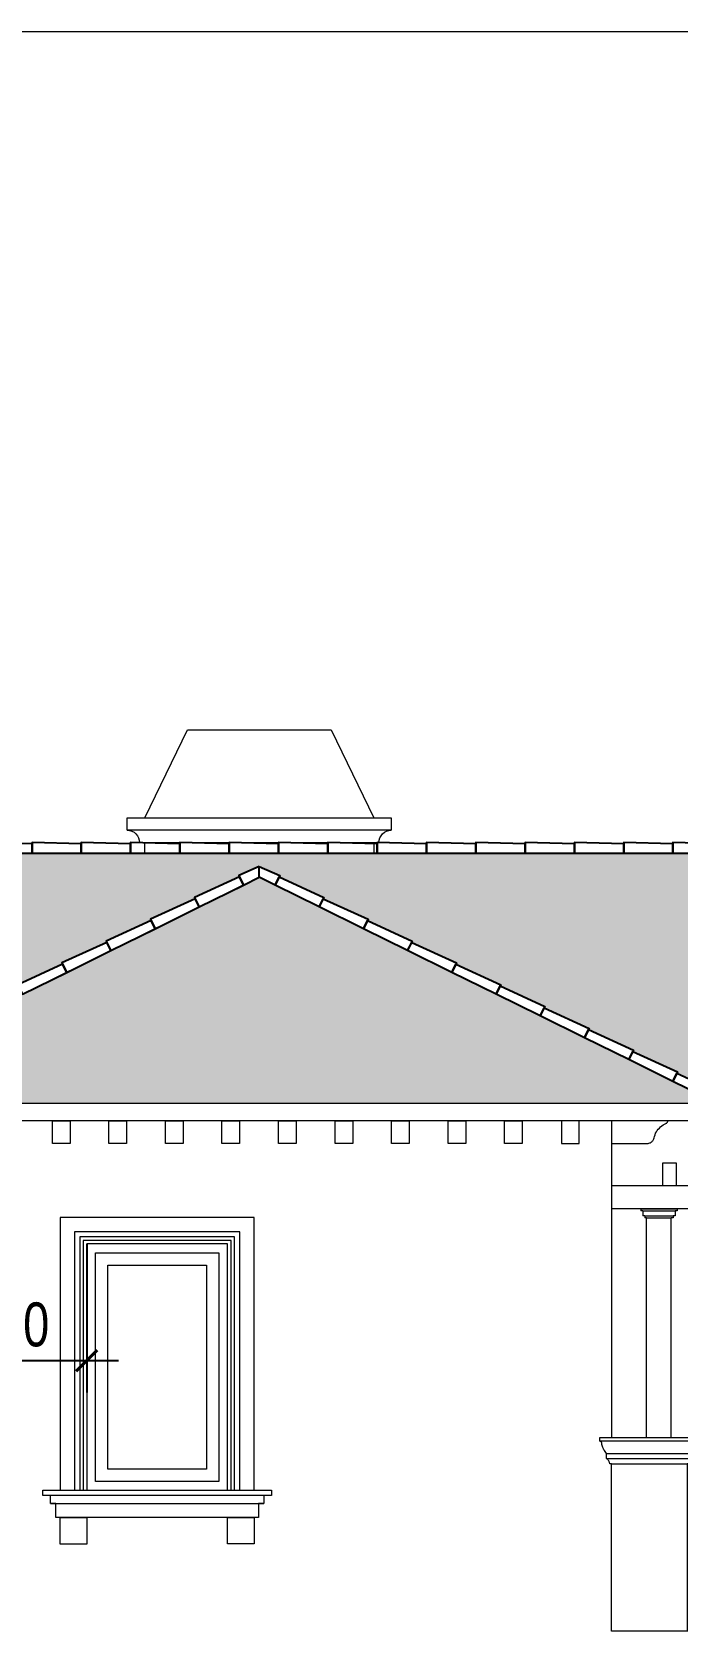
# Model space of a CAD drawing. Header units: millimetres. Extents: x 33748 to 451939, y -263262 to 62681.
# Drawn here: x 285233 to 288901, y -69883 to -60793 of the extents above; entities that cross this region are included whole.
import ezdxf

# ---------------------------------------------------------------- set-up
doc = ezdxf.new("R2010")
doc.units = ezdxf.units.MM
doc.header["$PDMODE"] = 98
doc.layers.get('Defpoints').update_dxf_attribs({"color": 202, "lineweight": 13})
for name, color, linetype, lineweight in [('-DOOR', 137, 'Continuous', 9), ('-FURNITURE', 46, 'Continuous', 9), ('-HATCH', 8, 'Continuous', 5), ('-LINE1', 7, 'Continuous', 18)]:
    doc.layers.add(name, color=color, linetype=linetype, lineweight=lineweight)
for name, color, linetype in [('-HATCH CONCRETE', 54, 'Continuous'), ('1-NETMANH', 8, 'Continuous'), ('13. NET HATCH', 252, 'Continuous')]:
    doc.layers.add(name, color=color, linetype=linetype)
doc.styles.add('AVANH', font='', dxfattribs={"width": 0.8})
doc.styles.get('AVANH').set_extended_font_data('.VnAvantH')
doc.dimstyles.new('C_100A3', dxfattribs={"dimscale": 100, "dimtxt": 2.5, "dimasz": 1.2, "dimexe": 1.8, "dimexo": 0, "dimgap": 0.75, "dimtad": 1, "dimdec": 0, "dimzin": 0, "dimdsep": 46, "dimtxsty": 'AVANH', "dimblk": 'ARCHTICK', "dimcen": 0, "dimdle": 1.8, "dimclrd": 256, "dimclre": 256, "dimclrt": 7, "dimadec": 0, "dimazin": 0, "dimtfac": 0.0001, "dimtdec": 0, "dimtix": 1, "dimtmove": 2, "dimatfit": 3, "dimldrblk": 'ARCHTICK', "dimfxl": 1.8, "dimtolj": 1, "dimtzin": 0, "dimarcsym": 0})

# ---------------------------------------------------------------- blocks, each defined once
blk = doc.blocks.new('cot lan can')
blk.add_line((-66.5, 1080), (-57, 1080))
for points in [[(-66.5, 1080), (-66.5, 1100), (496.5, 1100), (496.5, 1080), (-66.5, 1080)], [(-28.5, 1010), (-32.6, 1014.8), (-36.4, 1019.9), (-39.9, 1025.2), (-43.2, 1030.8), (-46.1, 1036.5), (-48.6, 1042.3), (-50.9, 1048.4), (-52.8, 1054.5), (-54.4, 1060.8), (-55.6, 1067.1), (-56.5, 1073.5), (-57, 1080)], [(-28.5, 980), (-28.5, 1010), (458.5, 1010), (458.5, 980)], [(487, 1080), (486.5, 1073.5), (485.6, 1067.1), (484.4, 1060.8), (482.8, 1054.5), (480.9, 1048.4), (478.6, 1042.3), (476.1, 1036.5), (473.2, 1030.8), (469.9, 1025.2), (466.4, 1019.9), (462.6, 1014.8), (458.5, 1010)], [(-10.8, 956), (-11.8, 959), (-12.9, 961.8), (-14.3, 964.6), (-15.8, 967.2), (-17.6, 969.7), (-18.4, 970.7), (-19.5, 972.1), (-21.5, 974.3), (-23.7, 976.4), (-26.1, 978.3), (-28.5, 980), (458.5, 980), (456.1, 978.3), (453.7, 976.4), (451.5, 974.3), (449.5, 972.1), (447.6, 969.7), (445.8, 967.2), (444.3, 964.6), (442.9, 961.8), (441.8, 959), (440.8, 956), (440.1, 953), (439.5, 950), (430, 950)], [(0, 950), (-9.5, 950), (-10.1, 953), (-10.8, 956)]]:
    blk.add_lwpolyline(points)
blk.add_lwpolyline([(430, 950), (430, 0), (0, 0), (0, 950)], close=True)
blk = doc.blocks.new('_ARCHTICK')
at = {"const_width": 0.15}
blk.add_lwpolyline([(-0.5, -0.5), (0.5, 0.5)], dxfattribs=at)
blk = doc.blocks.new('*D858')
at = {"layer": '-HATCH CONCRETE', "lineweight": -2, "transparency": 16777216}
for p, q in [((284523.5, -67683.3), (284523.5, -68526.6)), ((285543.5, -67683.3), (285543.5, -68526.6)), ((285723.5, -68346.6), (284343.5, -68346.6))]:
    blk.add_line(p, q, dxfattribs=at)
at = {"layer": 'Defpoints', "color": 0, "transparency": 16777216}
for p in [(284523.5, -67683.3), (285543.5, -67683.3), (284523.5, -68346.6)]:
    blk.add_point(p, dxfattribs=at)
at = {"layer": '-HATCH CONCRETE', "lineweight": -2, "transparency": 16777216, "xscale": 120, "yscale": 120, "zscale": 120, "rotation": 180}
blk.add_blockref('_ARCHTICK', (284523.5, -68346.6), dxfattribs=at)
at = {"layer": '-HATCH CONCRETE', "lineweight": -2, "transparency": 16777216, "xscale": 120, "yscale": 120, "zscale": 120}
blk.add_blockref('_ARCHTICK', (285543.5, -68346.6), dxfattribs=at)
at = {"layer": '-HATCH CONCRETE', "color": 7, "transparency": 16777216, "insert": (285033.5, -68142.3), "char_height": 250, "attachment_point": 5, "style": 'AVANH'}
blk.add_mtext('\\A1;1020', dxfattribs=at)
blk = doc.blocks.new('ARCHTICK')
at = {"color": 0, "linetype": 'ByBlock', "const_width": 0.15}
blk.add_lwpolyline([(-0.5, -0.5), (0.5, 0.5)], dxfattribs=at)

msp = doc.modelspace()

# ---------------------------------------------------------------- hatches: boundary and pattern name
at = {"layer": '13. NET HATCH'}
h = msp.add_hatch(dxfattribs=at)
h.set_pattern_fill('N-ONG-01', color=256, scale=200)
h.set_pattern_definition([(274.9697, (286163.806, 39221.002), (-199.9982614, 2400.0002103), [184.6944, -4432.6642]), (180, (286179.8, 39037), (-200, -200), [16, -184]), (0, (285979.8, 39021), (200, 200), [56, -144]), (90, (286035.8, 39021), (-200, 200), [20, -180]), (270, (286163.8, 39041), (200, -200), [20, -180]), (0, (286163.8, 39021), (200, 200), [16, -184]), (0, (285979.8, 39037), (200, 200), [40, -160]), (85.0303, (286019.806, 39037.002), (199.9982614, 2400.0002103), [184.6944, -4432.6642]), (52.6961, (286019.806, 39047.002), (-2599.997178, -3400.00214834), [52.8016, -5227.35]), (18.4349, (286051.806, 39089), (400.000087, 199.99968), [50.5964, -581.859]), (341.5651, (286099.806, 39105), (-400.000087, 199.99968), [50.5964, -581.859]), (307.3039, (286147.806, 39089.002), (2599.997178, -3400.00214834), [52.8016, -5227.35]), (20.2249, (286061.806, 39075.002), (-2199.9994529, -800.0016671), [40.497, -4009.1944]), (339.7751, (286099.806, 39089.002), (2199.9994529, -800.0016671), [40.497, -4009.1944]), (307.4054, (286137.806, 39075.002), (2000.0019905, -2599.998493), [42.8018, -4237.385]), (52.5946, (286035.806, 39041.002), (-2000.0019905, -2599.998493), [42.8018, -4237.385])])
h.paths.add_polyline_path([(286523.4, -65537.6), (283906.5, -66825.8), (283923.5, -66883.3), (280223, -66883.3), (283272.8, -65461.2), (291873.5, -65461.2), (294923.4, -66883.3), (289123.2, -66883.3), (289140.2, -66825.8)])
h.paths.add_polyline_path([(283923.5, -66883.3), (286523.4, -65598.8), (289123.2, -66883.3)], flags=17)

# ---------------------------------------------------------------- linework, layer by layer
at = {"layer": '-DOOR', "lineweight": 9}
for points in [[(286293.5, -69033.3), (285593.5, -69033.3), (285593.5, -67733.3), (286293.5, -67733.3)], [(286223.5, -68963.3), (285663.5, -68963.3), (285663.5, -67803.3), (286223.5, -67803.3)]]:
    msp.add_lwpolyline(points, close=True, dxfattribs=at)
at = {"layer": '-FURNITURE'}
for p, q in [((293023, -67353.3), (288523.2, -67353.3)), ((292901.9, -67483.3), (288523.2, -67483.3)), ((288690, -67484.1), (288690, -67494.1)), ((288690, -67484.1), (288896.5, -67484.1)), ((288701.1, -67494.1), (288690, -67494.1)), ((288701.1, -67494.1), (288701.1, -67524.1)), ((288701.1, -67494.1), (288885.5, -67494.1)), ((288712.2, -67524.1), (288701.1, -67524.1)), ((288712.2, -67524.1), (288712.2, -67534.1)), ((288712.2, -67524.1), (288874.4, -67524.1)), ((288723.3, -67534.1), (288712.2, -67534.1)), ((288723.3, -67534.1), (288863.3, -67534.1)), ((288723.3, -68783.3), (288723.3, -67534.1)), ((288874.4, -67534.1), (288863.3, -67534.1)), ((288863.3, -68783.3), (288863.3, -67534.1)), ((288885.5, -67524.1), (288874.4, -67524.1)), ((288874.4, -67524.1), (288874.4, -67534.1)), ((288896.5, -67494.1), (288885.5, -67494.1)), ((288885.5, -67494.1), (288885.5, -67524.1)), ((288896.5, -67484.1), (288896.5, -67494.1))]:
    msp.add_line(p, q, dxfattribs=at)
msp.add_lwpolyline([(288893.4, -67353.3), (288893.4, -67223.3), (288813.4, -67223.3), (288813.4, -67353.3)], dxfattribs=at)
at = {"layer": '-HATCH'}
for p, q in [((285873.2, -65461.2), (285873.2, -65401.3)), ((287173.2, -65401.3), (287173.2, -65461.2)), ((291873.5, -65461.2), (283272.8, -65461.2)), ((286593.5, -69113.3), (285293.5, -69113.3)), ((286548.5, -69113.3), (285338.5, -69113.3)), ((285338.5, -69158.3), (286548.5, -69158.3)), ((285368.5, -69158.3), (286518.5, -69158.3))]:
    msp.add_line(p, q, dxfattribs=at)
for points in [[(285873.2, -65261.3), (286115.2, -64761.3), (286931.2, -64761.3), (287173.2, -65261.3)], [(287273.2, -65331.3), (285773.2, -65331.3), (285773.2, -65261.3), (287273.2, -65261.3), (287273.2, -65331.3)]]:
    msp.add_lwpolyline(points, dxfattribs=at)
msp.add_lwpolyline([(285773.2, -65331.3, -0.414214), (285843.2, -65401.3), (287203.2, -65401.3, -0.414214), (287273.2, -65331.3)], format="xyb", dxfattribs=at)
at = {"layer": '-HATCH CONCRETE'}
for points in [[(285232.8, -65461.2), (285232.8, -65409.2), (284952.8, -65401.2), (284952.8, -65461.2)], [(285512.8, -65461.2), (285512.8, -65409.2), (285232.8, -65401.2), (285232.8, -65461.2)], [(285792.8, -65461.2), (285792.8, -65409.2), (285512.8, -65401.2), (285512.8, -65461.2)], [(286072.8, -65461.2), (286072.8, -65409.2), (285792.8, -65401.2), (285792.8, -65461.2)], [(286352.8, -65461.2), (286352.8, -65409.2), (286072.8, -65401.2), (286072.8, -65461.2)], [(286632.8, -65461.2), (286632.8, -65409.2), (286352.8, -65401.2), (286352.8, -65461.2)], [(286912.8, -65461.2), (286912.8, -65409.2), (286632.8, -65401.2), (286632.8, -65461.2)], [(287192.8, -65461.2), (287192.8, -65409.2), (286912.8, -65401.2), (286912.8, -65461.2)], [(287472.8, -65461.2), (287472.8, -65409.2), (287192.8, -65401.2), (287192.8, -65461.2)], [(287752.8, -65461.2), (287752.8, -65409.2), (287472.8, -65401.2), (287472.8, -65461.2)], [(288032.8, -65461.2), (288032.8, -65409.2), (287752.8, -65401.2), (287752.8, -65461.2)], [(288312.8, -65461.2), (288312.8, -65409.2), (288032.8, -65401.2), (288032.8, -65461.2)], [(288592.8, -65461.2), (288592.8, -65409.2), (288312.8, -65401.2), (288312.8, -65461.2)], [(288872.8, -65461.2), (288872.8, -65409.2), (288592.8, -65401.2), (288592.8, -65461.2)], [(289152.8, -65461.2), (289152.8, -65409.2), (288872.8, -65401.2), (288872.8, -65461.2)], [(286433.8, -65643.1), (286410.8, -65596.4), (286156.2, -65713.3), (286182.8, -65767.1)], [(286612.9, -65643.1), (286636, -65596.4), (286890.5, -65713.3), (286863.9, -65767.1)], [(286182.8, -65767.1), (286159.7, -65720.5), (285905.2, -65837.3), (285931.8, -65891.1)], [(286863.9, -65767.1), (286887, -65720.5), (287141.6, -65837.3), (287115, -65891.1)], [(285931.8, -65891.1), (285908.7, -65844.5), (285654.1, -65961.3), (285680.7, -66015.1)], [(287115, -65891.1), (287138, -65844.5), (287392.6, -65961.3), (287366, -66015.1)], [(285680.7, -66015.1), (285657.7, -65968.5), (285403.1, -66085.4), (285429.7, -66139.2)], [(287366, -66015.1), (287389, -65968.5), (287643.6, -66085.4), (287617, -66139.2)], [(285429.7, -66139.2), (285406.7, -66092.6), (285152.1, -66209.4), (285178.7, -66263.2)], [(287617, -66139.2), (287640.1, -66092.6), (287894.7, -66209.4), (287868.1, -66263.2)], [(287868.1, -66263.2), (287891.1, -66216.6), (288145.7, -66333.4), (288119.1, -66387.2)], [(288119.1, -66387.2), (288142.1, -66340.6), (288396.7, -66457.5), (288370.1, -66511.3)], [(288370.1, -66511.3), (288393.2, -66464.6), (288647.7, -66581.5), (288621.2, -66635.3)], [(288621.2, -66635.3), (288644.2, -66588.7), (288898.8, -66705.5), (288872.2, -66759.3)], [(288872.2, -66759.3), (288895.2, -66712.7), (289149.8, -66829.6), (289123.2, -66883.3)]]:
    msp.add_lwpolyline(points, close=True, dxfattribs=at)
for points in [[(286523.4, -65537.6), (286406.8, -65588.4), (286433.8, -65643.1), (286523.4, -65598.8), (286523.4, -65537.6)], [(286523.4, -65537.6), (286639.9, -65588.4), (286612.9, -65643.1), (286523.4, -65598.8), (286523.4, -65537.6)]]:
    msp.add_lwpolyline(points, dxfattribs=at)
at = {"layer": '-LINE1'}
for q in [(283923.5, -66883.3), (289123.2, -66883.3)]:
    msp.add_line((286523.4, -65598.8), q, dxfattribs=at)
at = {"layer": '-LINE1', "lineweight": 20}
for p, q in [((283923.5, -66883.3), (289123.2, -66883.3)), ((289123.2, -66983.3), (283923.5, -66983.3))]:
    msp.add_line(p, q, dxfattribs=at)
at = {"layer": '-LINE1'}
for points in [[(285348.6, -67111.3), (285348.6, -66983.3), (285448.6, -66983.3), (285448.6, -67111.3)], [(285669.7, -67111.3), (285669.7, -66983.3), (285769.7, -66983.3), (285769.7, -67111.3)], [(285990.7, -67111.3), (285990.7, -66983.3), (286090.7, -66983.3), (286090.7, -67111.3)], [(286311.7, -67111.3), (286311.7, -66983.3), (286411.7, -66983.3), (286411.7, -67111.3)], [(286632.8, -67111.3), (286632.8, -66983.3), (286732.8, -66983.3), (286732.8, -67111.3)], [(286953.8, -67111.3), (286953.8, -66983.3), (287053.8, -66983.3), (287053.8, -67111.3)], [(287274.8, -67111.3), (287274.8, -66983.3), (287374.8, -66983.3), (287374.8, -67111.3)], [(287595.9, -67111.3), (287595.9, -66983.3), (287695.9, -66983.3), (287695.9, -67111.3)], [(287916.9, -67111.3), (287916.9, -66983.3), (288016.9, -66983.3), (288016.9, -67111.3)], [(288340.2, -67111.3), (288340.2, -66983.3), (288240.2, -66983.3), (288240.2, -67111.3)], [(288736.5, -67110.3), (288740.7, -67109.1), (288744.8, -67107.4), (288748.7, -67105.2), (288752.3, -67102.6), (288755.5, -67099.6), (288758.4, -67096.3), (288760.9, -67092.6), (288763, -67088.7), (288764.6, -67084.6), (288765.8, -67080.3), (288768, -67071.4), (288770.9, -67062.7), (288774.5, -67054.2), (288778.8, -67046.1), (288783.7, -67038.3), (288789.3, -67030.9), (288795.4, -67024), (288802, -67017.7), (288809.1, -67011.8), (288816.7, -67006.6), (288824.7, -67002), (288833, -66998), (288834.4, -66997.3), (288835.7, -66996.5), (288837, -66995.6), (288838.2, -66994.6), (288839.2, -66993.4), (288840.2, -66992.2), (288841, -66990.8), (288841.8, -66989.4), (288842.3, -66988), (288842.8, -66986.5), (288843.1, -66984.9), (288843.2, -66983.3), (288523.2, -66983.3), (288523.2, -67111.3), (288524.3, -67111.3), (288727.7, -67111.3), (288732.1, -67111.1)]]:
    msp.add_lwpolyline(points, close=True, dxfattribs=at)
at = {"layer": '-LINE1', "lineweight": 20}
for points in [[(288523.2, -66983.3), (288523.5, -68783.3)], [(292823.5, -69883.3), (288523.5, -69883.3)]]:
    msp.add_lwpolyline(points, dxfattribs=at)
at = {"layer": '-LINE1', "color": 0, "lineweight": 20}
for points in [[(286493.5, -69083.3), (286493.5, -67533.3), (285393.5, -67533.3), (285393.5, -69083.3)], [(286343.5, -69083.3), (286343.5, -67683.3), (285543.5, -67683.3), (285543.5, -69083.3)], [(285293.5, -69083.3), (286593.5, -69083.3), (286593.5, -69113.3), (286548.5, -69113.3), (286548.5, -69158.3), (286518.5, -69158.3), (286518.5, -69238.3), (285368.5, -69238.3), (285368.5, -69158.3), (285338.5, -69158.3), (285338.5, -69113.3), (285293.5, -69113.3), (285293.5, -69083.3)]]:
    msp.add_lwpolyline(points, dxfattribs=at)
for points in [[(285393.5, -69238.3), (285543.5, -69238.3), (285543.5, -69389.4), (285393.5, -69389.4)], [(286343.5, -69238.3), (286493.5, -69238.3), (286493.5, -69388.4), (286343.5, -69388.4)]]:
    msp.add_lwpolyline(points, close=True, dxfattribs=at)
at = {"layer": '1-NETMANH', "lineweight": 20}
for points in [[(286413.5, -69083.3), (286413.5, -67613.3), (285473.5, -67613.3), (285473.5, -69083.3)], [(286383.5, -69083.3), (286383.5, -67643.3), (285503.5, -67643.3), (285503.5, -69083.3)], [(286363.5, -69083.3), (286363.5, -67663.3), (285523.5, -67663.3), (285523.5, -69083.3)]]:
    msp.add_lwpolyline(points, dxfattribs=at)
at = {"layer": 'Defpoints'}
msp.add_lwpolyline([(273947.2, -83068.4), (305447.2, -83068.4), (305447.2, -60793.4), (273947.2, -60793.4)], close=True, dxfattribs=at)

# ---------------------------------------------------------------- block references
at = {"layer": '-LINE1', "lineweight": 20}
msp.add_blockref('cot lan can', (288523.5, -69883.3), dxfattribs=at)

# ---------------------------------------------------------------- dimensions: what is measured, and where the dimension line sits
at = {"layer": '-HATCH CONCRETE'}
dim = msp.add_linear_dim(base=(284523.5, -68346.6), p1=(285543.5, -67683.3), p2=(284523.5, -67683.3), angle=180, dimstyle='C_100A3', override={"dimldrblk": 'ARCHTICK'}, dxfattribs=at)
dim.commit()
dim.dimension.update_dxf_attribs({"geometry": '*D858', "text_midpoint": (285033.5, -68142.3)})

doc.saveas('drawing.dxf')
